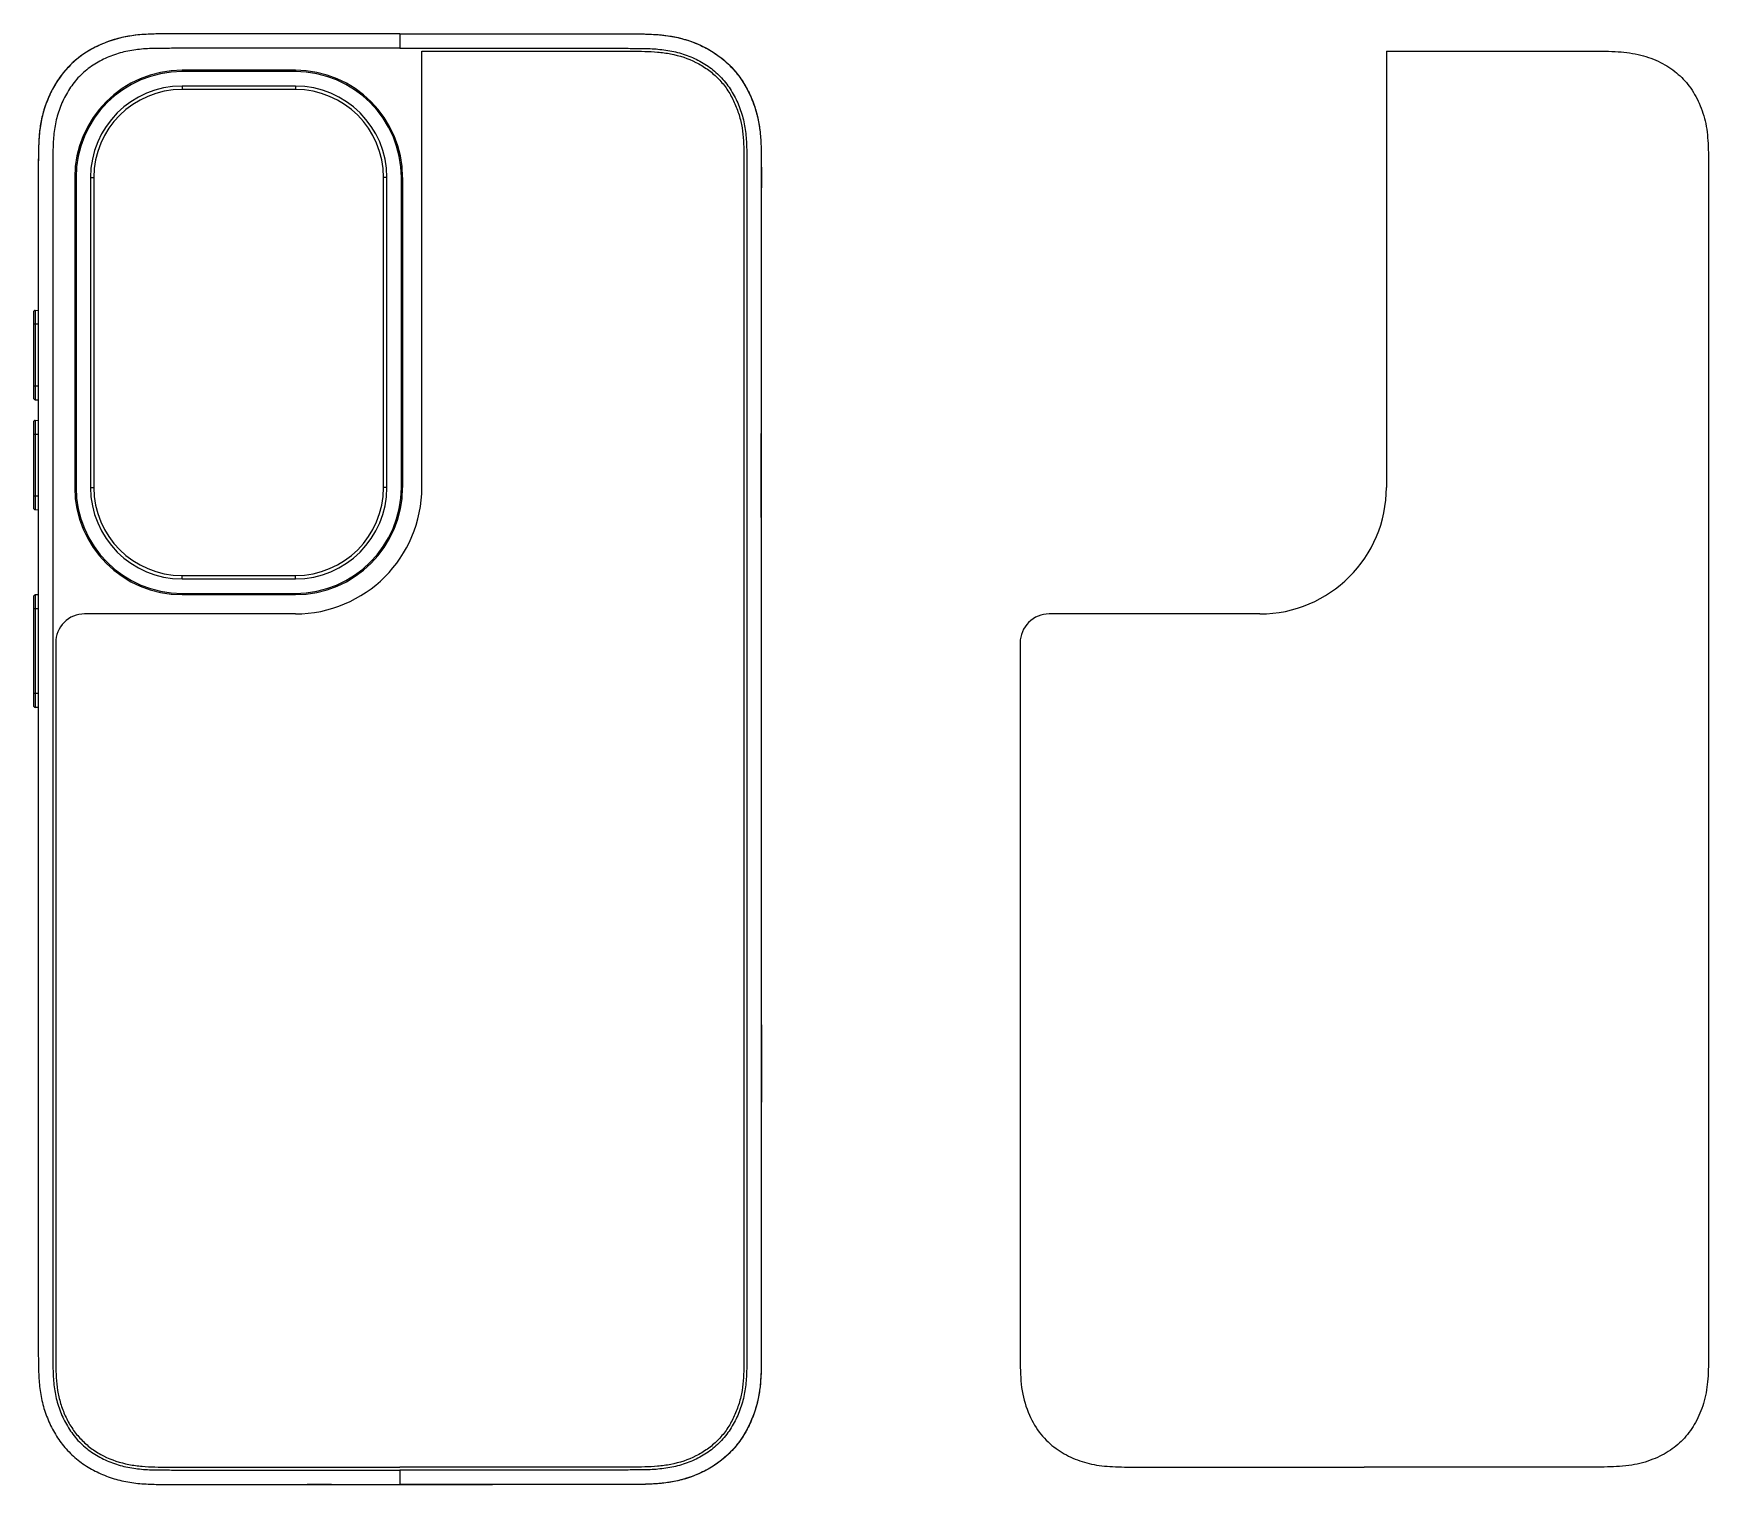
# Model space of a CAD drawing. Header units: millimetres. Extents: x 405 to 578, y 314 to 464.
import ezdxf

# ---------------------------------------------------------------- set-up
doc = ezdxf.new("R2010")
doc.units = ezdxf.units.MM
doc.header["$LTSCALE"] = 65.395
doc.layers.get('0').update_dxf_attribs({"linetype": 'CONTINUOUS'})

msp = doc.modelspace()

# ---------------------------------------------------------------- linework, layer by layer
at = {"color": 7, "linetype": 'Continuous'}
for p, q in [((433.7, 464.41), (430.1, 464.41)), ((442.75, 464.41), (433.7, 464.41)), ((442.75, 464.41), (442.75, 462.91)), ((445.05, 417.39), (445.05, 462.61)), ((420.17, 460.63), (420.17, 460.5)), ((431.92, 460.63), (420.17, 460.63)), ((431.92, 460.5), (420.17, 460.5)), ((431.92, 460.63), (431.92, 460.5)), ((420.17, 459), (420.17, 458.65)), ((431.92, 459), (420.17, 459)), ((431.92, 458.65), (420.17, 458.65)), ((431.92, 459), (431.92, 458.65)), ((409.05, 449.51), (409.05, 417.39)), ((409.05, 449.51), (409.18, 449.51)), ((409.18, 449.51), (409.18, 417.39)), ((410.68, 449.51), (410.68, 417.39)), ((410.68, 449.51), (411.04, 449.51)), ((411.04, 449.51), (411.04, 417.39)), ((441.06, 417.39), (441.06, 449.51)), ((441.41, 449.51), (441.06, 449.51)), ((441.41, 417.39), (441.41, 449.51)), ((442.91, 417.39), (442.91, 449.51)), ((443.05, 449.51), (442.91, 449.51)), ((443.05, 417.39), (443.05, 449.51)), ((405.27, 437.02), (405.27, 434.31)), ((404.77, 435.54), (404.77, 434.31)), ((404.77, 435.54), (404.77, 435.52)), ((404.77, 435.52), (404.77, 435.51)), ((404.77, 435.51), (404.77, 435.27)), ((404.77, 435.27), (404.77, 434.68)), ((404.77, 434.68), (404.77, 434.31)), ((405.27, 434.31), (404.77, 434.31)), ((404.77, 434.31), (404.77, 427.91)), ((404.77, 434.31), (404.77, 427.91)), ((404.96, 435.74), (405.27, 435.76)), ((404.96, 435.74), (404.96, 434.31)), ((404.96, 434.31), (404.96, 427.91)), ((405.27, 434.31), (405.27, 433.85)), ((405.27, 433.85), (405.27, 433.31)), ((405.27, 433.31), (405.27, 428.91)), ((404.77, 427.91), (405.27, 427.91)), ((404.77, 427.91), (404.77, 426.68)), ((404.77, 427.91), (404.77, 427.37)), ((404.77, 427.37), (404.77, 427.01)), ((404.96, 427.91), (404.96, 426.49)), ((405.27, 428.91), (405.27, 428.39)), ((405.27, 428.39), (405.27, 422.46)), ((404.77, 427.01), (404.77, 426.68)), ((404.96, 426.48), (405.27, 426.46)), ((404.77, 424.14), (404.77, 422.91)), ((404.77, 424.14), (404.77, 424.12)), ((404.77, 424.12), (404.77, 424.11)), ((404.77, 424.11), (404.77, 423.87)), ((404.77, 423.87), (404.77, 423.28)), ((404.96, 424.34), (405.27, 424.36)), ((404.96, 424.34), (404.96, 422.91)), ((404.77, 423.28), (404.77, 422.91)), ((404.77, 422.91), (405.27, 422.91)), ((404.77, 422.91), (404.77, 416.51)), ((404.77, 422.91), (404.77, 416.51)), ((404.96, 422.91), (404.96, 416.51)), ((405.27, 422.46), (405.27, 421.91)), ((480.23, 422.57), (480.23, 422.96)), ((480.23, 420.91), (480.23, 422.57)), ((405.27, 421.91), (405.27, 417.51)), ((480.23, 416.31), (480.23, 420.91)), ((405.27, 417.51), (405.27, 416.97)), ((405.27, 416.97), (405.27, 416.51)), ((409.05, 417.39), (409.18, 417.39)), ((410.68, 417.39), (411.04, 417.39)), ((441.41, 417.39), (441.06, 417.39)), ((443.05, 417.39), (442.91, 417.39)), ((404.77, 416.51), (405.27, 416.51)), ((404.77, 416.51), (404.77, 415.28)), ((404.77, 416.51), (404.77, 415.97)), ((404.77, 415.97), (404.77, 415.61)), ((404.77, 415.61), (404.77, 415.28)), ((404.96, 416.51), (404.96, 415.08)), ((404.96, 415.08), (405.27, 415.06)), ((405.27, 416.51), (405.27, 413.8)), ((480.23, 415.78), (480.23, 416.31)), ((480.23, 414.86), (480.23, 415.78)), ((405.27, 413.8), (405.27, 407.52)), ((480.23, 414.54), (480.23, 414.86)), ((480.23, 414.26), (480.23, 414.54)), ((420.17, 407.9), (420.17, 408.25)), ((420.17, 408.25), (431.92, 408.25)), ((431.92, 407.9), (431.92, 408.25)), ((405.27, 407.52), (405.27, 404.81)), ((420.17, 407.9), (431.92, 407.9)), ((420.17, 406.27), (420.17, 406.4)), ((420.17, 406.4), (431.92, 406.4)), ((431.92, 406.27), (431.92, 406.4)), ((404.77, 406.04), (404.77, 404.81)), ((404.77, 406.04), (404.77, 405.81)), ((404.77, 405.81), (404.77, 405.19)), ((404.77, 405.19), (404.77, 404.81)), ((405.27, 404.81), (404.77, 404.81)), ((404.77, 404.81), (404.77, 396.01)), ((404.77, 404.81), (404.77, 396.01)), ((405.27, 406.26), (404.96, 406.24)), ((404.96, 406.24), (404.96, 404.81)), ((404.96, 404.81), (404.96, 396.01)), ((405.27, 404.81), (405.27, 404.35)), ((420.17, 406.27), (431.92, 406.27)), ((405.27, 404.35), (405.27, 403.86)), ((405.27, 403.86), (405.27, 396.96)), ((431.92, 404.27), (410.07, 404.27)), ((405.27, 396.01), (404.77, 396.01)), ((404.77, 396.01), (404.77, 394.78)), ((404.77, 396.01), (404.77, 395.64)), ((404.96, 396.01), (404.96, 394.58)), ((405.27, 396.96), (405.27, 396.47)), ((405.27, 396.47), (405.27, 396.01)), ((405.27, 396.01), (405.27, 393.3)), ((404.77, 395.64), (404.77, 395.05)), ((404.77, 395.05), (404.77, 394.81)), ((404.77, 394.81), (404.77, 394.78)), ((405.27, 394.56), (404.96, 394.58)), ((442.75, 315.51), (442.75, 314.01)), ((418.85, 314.01), (418.99, 314.01)), ((418.99, 314.01), (420.68, 314.01)), ((428.68, 314.01), (430.37, 314.01)), ((430.37, 314.01), (433.15, 314.01)), ((433.14, 314.01), (435.3, 314.01)), ((435.66, 314.01), (433.15, 314.01)), ((435.3, 314.01), (437.03, 314.01)), ((435.66, 314.01), (435.73, 314.01)), ((437.03, 314.01), (442.75, 314.01)), ((442.75, 314.01), (448.47, 314.01)), ((448.47, 314.01), (450.2, 314.01)), ((449.76, 314.01), (449.83, 314.01)), ((452.36, 314.01), (449.84, 314.01)), ((450.2, 314.01), (452.36, 314.01)), ((452.36, 314.01), (452.36, 314.01))]:
    msp.add_line(p, q, dxfattribs=at)
at = {"color": 2, "linetype": 'Continuous'}
for p, q in [((545.05, 462.61), (545.05, 417.39)), ((531.92, 404.27), (510.07, 404.27))]:
    msp.add_line(p, q, dxfattribs=at)
at = {"color": 7, "linetype": 'Continuous'}
for centre, radius, start, end in [((420.17, 449.51), 11.12, 90, 180), ((420.17, 449.51), 10.99, 90, 180), ((431.92, 449.51), 11.12, 0, 90), ((431.92, 449.51), 10.99, 0, 90), ((420.17, 449.51), 9.49, 90, 180), ((420.17, 449.51), 9.14, 90, 180), ((431.92, 449.51), 9.49, 0, 90), ((431.92, 449.51), 9.14, 0, 90), ((404.97, 435.54), 0.2, 93, 180.0057), ((404.97, 426.68), 0.2, 180.0164, 267.0009), ((404.97, 424.14), 0.2, 93, 179.9983), ((420.17, 417.39), 11.12, 180, 270), ((420.17, 417.39), 10.99, 180, 270), ((420.17, 417.39), 9.49, 180, 270), ((420.17, 417.39), 9.14, 180, 270), ((431.92, 417.39), 13.12, 270, 360), ((431.92, 417.39), 11.12, 270, 360), ((431.92, 417.39), 10.99, 270, 360), ((431.92, 417.39), 9.49, 270, 360), ((431.92, 417.39), 9.14, 270, 360), ((404.97, 415.28), 0.2, 180.0172, 267.0009), ((404.97, 406.04), 0.2, 93.0001, 180.0017), ((410.07, 401.27), 3, 90, 180.0001), ((404.97, 394.78), 0.2, 180.0185, 267.001)]:
    msp.add_arc(centre, radius, start, end, dxfattribs=at)
at = {"color": 2, "linetype": 'Continuous'}
for centre, radius, start, end in [((531.92, 417.39), 13.12, 270, 360), ((510.07, 401.27), 3, 90, 180.0011)]:
    msp.add_arc(centre, radius, start, end, dxfattribs=at)
at = {"color": 7, "linetype": 'Continuous'}
for points, knots in [([(419.61, 464.41), (417.71, 464.42), (413.87, 464.48), (409.36, 462.28), (406.95, 459.29), (405.97, 457.09), (405.51, 455.24), (405.33, 453.82), (405.28, 452.39), (405.27, 451.43), (405.27, 450.96)], [0, 0, 0, 0, 0.250293, 0.498887, 0.624004, 0.749193, 0.811899, 0.874603, 0.937302, 1, 1, 1, 1]), ([(442.75, 464.41), (440.51, 464.41), (437.14, 464.41), (432.65, 464.41), (429.28, 464.41), (425.91, 464.41), (422.54, 464.41), (419.74, 464.41), (417.49, 464.41), (415.81, 464.34), (414.13, 464.11), (412.51, 463.65), (410.96, 462.96), (409.53, 462.05), (408.27, 460.92), (407.23, 459.59), (406.42, 458.11), (405.82, 456.53), (405.44, 454.88), (405.3, 453.2), (405.27, 451.52), (405.27, 449.27), (405.27, 446.47), (405.27, 441.98), (405.27, 436.36), (405.27, 429.63), (405.27, 422.89), (405.27, 416.15), (405.27, 409.42), (405.27, 400.44), (405.27, 389.21), (405.27, 377.98), (405.27, 369), (405.27, 362.27), (405.27, 355.53), (405.27, 348.79), (405.27, 342.06), (405.27, 336.45), (405.27, 331.95), (405.27, 329.15), (405.27, 326.9), (405.3, 325.22), (405.44, 323.54), (405.82, 321.89), (406.42, 320.31), (407.23, 318.83), (408.27, 317.5), (409.53, 316.37), (410.96, 315.46), (412.51, 314.77), (414.13, 314.31), (415.81, 314.08), (417.49, 314.01), (419.74, 314.01), (422.54, 314.01), (425.91, 314.01), (429.28, 314.01), (432.65, 314.01), (437.14, 314.01), (440.51, 314.01), (442.75, 314.01)], [0, 0, 0, 0, 0.031249, 0.046873, 0.062497, 0.078122, 0.093746, 0.109371, 0.117183, 0.124994, 0.132806, 0.140637, 0.148463, 0.156272, 0.164083, 0.171894, 0.179705, 0.187516, 0.195326, 0.203137, 0.210949, 0.218761, 0.234386, 0.25001, 0.281259, 0.312508, 0.343756, 0.375005, 0.406254, 0.437503, 0.5, 0.562497, 0.593746, 0.624995, 0.656244, 0.687492, 0.718741, 0.74999, 0.765614, 0.781239, 0.789051, 0.796863, 0.804674, 0.812484, 0.820295, 0.828106, 0.835917, 0.843728, 0.851537, 0.859363, 0.867194, 0.875006, 0.882817, 0.890629, 0.906254, 0.921878, 0.937503, 0.953127, 0.968751, 1, 1, 1, 1]), ([(430.1, 464.41), (428.35, 464.41), (424.86, 464.41), (421.36, 464.41), (419.61, 464.41)], [0, 0, 0, 0, 0.5, 1, 1, 1, 1]), ([(442.75, 464.41), (446.63, 464.41), (452.45, 464.41), (460.2, 464.41), (464.08, 464.41), (466.02, 464.41)], [0, 0, 0, 0, 0.5, 0.75, 1, 1, 1, 1]), ([(442.75, 464.41), (445, 464.41), (448.36, 464.41), (452.86, 464.41), (456.22, 464.41), (459.59, 464.41), (462.96, 464.41), (465.77, 464.41), (468.01, 464.41), (469.69, 464.34), (471.37, 464.11), (473, 463.65), (474.54, 462.96), (475.97, 462.05), (477.23, 460.92), (478.27, 459.59), (479.09, 458.11), (479.68, 456.53), (480.06, 454.88), (480.21, 453.2), (480.23, 451.52), (480.23, 449.27), (480.23, 446.47), (480.23, 441.98), (480.23, 436.36), (480.23, 429.63), (480.23, 422.89), (480.23, 416.15), (480.23, 409.42), (480.23, 400.44), (480.23, 389.21), (480.23, 377.98), (480.23, 369), (480.23, 362.27), (480.23, 355.53), (480.23, 348.79), (480.23, 342.06), (480.23, 336.45), (480.23, 331.95), (480.23, 329.15), (480.23, 326.9), (480.21, 325.22), (480.06, 323.54), (479.68, 321.89), (479.09, 320.31), (478.27, 318.83), (477.23, 317.5), (475.97, 316.37), (474.54, 315.46), (473, 314.77), (471.37, 314.31), (469.69, 314.08), (468.01, 314.01), (465.77, 314.01), (462.96, 314.01), (459.59, 314.01), (456.22, 314.01), (452.86, 314.01), (448.36, 314.01), (445, 314.01), (442.75, 314.01)], [0, 0, 0, 0, 0.031249, 0.046873, 0.062497, 0.078122, 0.093746, 0.109371, 0.117183, 0.124994, 0.132806, 0.140637, 0.148463, 0.156272, 0.164083, 0.171894, 0.179705, 0.187516, 0.195326, 0.203137, 0.210949, 0.218761, 0.234386, 0.25001, 0.281259, 0.312508, 0.343756, 0.375005, 0.406254, 0.437503, 0.5, 0.562497, 0.593746, 0.624995, 0.656244, 0.687492, 0.718741, 0.74999, 0.765614, 0.781239, 0.789051, 0.796863, 0.804674, 0.812484, 0.820295, 0.828106, 0.835917, 0.843728, 0.851537, 0.859363, 0.867194, 0.875006, 0.882817, 0.890629, 0.906254, 0.921878, 0.937503, 0.953127, 0.968751, 1, 1, 1, 1]), ([(466.02, 464.41), (467.89, 464.42), (470.74, 464.44), (474.29, 463.18), (476.65, 461.61), (478.47, 459.43), (479.45, 457.29), (479.94, 455.48), (480.21, 453.63), (480.22, 452.23), (480.23, 451.29)], [0, 0, 0, 0, 0.249775, 0.375027, 0.499927, 0.624799, 0.749737, 0.812318, 0.874892, 1, 1, 1, 1]), ([(442.75, 462.91), (440.55, 462.91), (437.26, 462.91), (432.87, 462.91), (429.57, 462.91), (426.28, 462.91), (422.98, 462.91), (420.24, 462.91), (418.04, 462.91), (416.39, 462.88), (414.75, 462.7), (413.15, 462.29), (411.64, 461.63), (410.25, 460.72), (409.07, 459.56), (408.14, 458.19), (407.45, 456.69), (407, 455.1), (406.81, 453.46), (406.77, 451.81), (406.77, 450.17), (406.77, 447.97), (406.77, 445.22), (406.77, 441.93), (406.77, 438.63), (406.77, 434.24), (406.77, 428.75), (406.77, 422.16), (406.77, 415.57), (406.77, 408.98), (406.77, 400.19), (406.77, 389.21), (406.77, 378.23), (406.77, 369.44), (406.77, 362.85), (406.77, 356.26), (406.77, 349.67), (406.77, 344.18), (406.77, 339.79), (406.77, 336.49), (406.77, 333.2), (406.77, 330.45), (406.77, 328.26), (406.77, 326.61), (406.81, 324.96), (407, 323.32), (407.45, 321.73), (408.14, 320.23), (409.07, 318.86), (410.25, 317.7), (411.64, 316.79), (413.15, 316.13), (414.75, 315.72), (416.39, 315.54), (418.04, 315.51), (420.24, 315.51), (422.98, 315.51), (426.28, 315.51), (429.57, 315.51), (432.87, 315.51), (437.26, 315.51), (440.55, 315.51), (442.75, 315.51)], [0, 0, 0, 0, 0.031254, 0.046881, 0.062508, 0.078135, 0.093762, 0.109389, 0.117202, 0.125015, 0.132824, 0.140631, 0.148438, 0.156243, 0.164046, 0.171852, 0.179658, 0.187465, 0.195273, 0.203086, 0.210899, 0.218713, 0.23434, 0.249967, 0.265593, 0.28122, 0.312474, 0.343728, 0.374982, 0.406236, 0.43749, 0.499998, 0.562505, 0.593759, 0.625013, 0.656267, 0.687521, 0.718775, 0.734402, 0.750029, 0.765656, 0.781283, 0.789096, 0.796909, 0.804722, 0.812531, 0.820338, 0.828145, 0.835952, 0.843756, 0.851562, 0.859368, 0.867175, 0.874985, 0.882798, 0.890611, 0.906238, 0.921865, 0.937492, 0.953119, 0.968746, 1, 1, 1, 1]), ([(442.75, 462.91), (444.95, 462.91), (448.24, 462.91), (452.64, 462.91), (455.93, 462.91), (459.23, 462.91), (462.52, 462.91), (465.27, 462.91), (467.46, 462.91), (469.11, 462.88), (470.75, 462.7), (472.35, 462.29), (473.87, 461.63), (475.25, 460.72), (476.43, 459.56), (477.37, 458.19), (478.05, 456.69), (478.5, 455.1), (478.7, 453.46), (478.73, 451.81), (478.73, 450.17), (478.73, 447.97), (478.73, 445.22), (478.73, 441.93), (478.73, 438.63), (478.73, 434.24), (478.73, 428.75), (478.73, 422.16), (478.73, 415.57), (478.73, 408.98), (478.73, 400.19), (478.73, 389.21), (478.73, 378.23), (478.73, 369.44), (478.73, 362.85), (478.73, 356.26), (478.73, 349.67), (478.73, 344.18), (478.73, 339.79), (478.73, 336.49), (478.73, 333.2), (478.73, 330.45), (478.73, 328.26), (478.73, 326.61), (478.7, 324.96), (478.5, 323.32), (478.05, 321.73), (477.37, 320.23), (476.43, 318.86), (475.25, 317.7), (473.87, 316.79), (472.35, 316.13), (470.75, 315.72), (469.11, 315.54), (467.46, 315.51), (465.27, 315.51), (462.52, 315.51), (459.23, 315.51), (455.93, 315.51), (452.64, 315.51), (448.24, 315.51), (444.95, 315.51), (442.75, 315.51)], [0, 0, 0, 0, 0.031254, 0.046881, 0.062508, 0.078135, 0.093762, 0.109389, 0.117202, 0.125015, 0.132824, 0.140631, 0.148438, 0.156243, 0.164046, 0.171852, 0.179658, 0.187465, 0.195273, 0.203086, 0.210899, 0.218713, 0.23434, 0.249967, 0.265593, 0.28122, 0.312474, 0.343728, 0.374982, 0.406236, 0.43749, 0.499998, 0.562505, 0.593759, 0.625013, 0.656267, 0.687521, 0.718775, 0.734402, 0.750029, 0.765656, 0.781283, 0.789096, 0.796909, 0.804722, 0.812531, 0.820338, 0.828145, 0.835952, 0.843756, 0.851562, 0.859368, 0.867175, 0.874985, 0.882798, 0.890611, 0.906238, 0.921865, 0.937492, 0.953119, 0.968746, 1, 1, 1, 1]), ([(445.05, 462.61), (445.11, 462.61), (448.14, 462.61), (453.06, 462.61), (458.86, 462.61), (462.64, 462.61), (465.45, 462.61), (467.76, 462.62), (469.53, 462.54), (471.32, 462.3), (473.09, 461.71), (474.67, 460.76), (475.72, 459.88), (476.6, 458.83), (477.31, 457.64), (477.84, 456.35), (478.2, 455.02), (478.37, 453.71), (478.42, 452.36), (478.43, 451), (478.43, 447.59), (478.43, 442.1), (478.43, 432.03), (478.43, 419.43), (478.43, 404.32), (478.43, 389.21), (478.43, 374.1), (478.43, 358.99), (478.43, 346.39), (478.43, 336.32), (478.43, 330.83), (478.43, 327.42), (478.42, 326.06), (478.37, 324.71), (478.2, 323.4), (477.84, 322.07), (477.31, 320.78), (476.6, 319.59), (475.72, 318.54), (474.67, 317.66), (473.09, 316.71), (471.32, 316.12), (469.53, 315.88), (467.76, 315.8), (465.45, 315.82), (462.64, 315.81), (458.86, 315.81), (452.22, 315.81), (446.54, 315.81), (442.75, 315.81)], [0, 0, 0, 0, 0.000938, 0.042558, 0.069214, 0.082551, 0.095851, 0.108504, 0.115235, 0.122634, 0.137913, 0.145663, 0.153529, 0.161401, 0.169158, 0.176818, 0.184414, 0.191739, 0.198526, 0.204907, 0.211167, 0.246588, 0.282025, 0.352889, 0.423755, 0.494621, 0.565486, 0.636352, 0.707217, 0.742653, 0.778074, 0.784334, 0.790716, 0.797502, 0.804828, 0.812423, 0.820084, 0.82784, 0.835712, 0.843579, 0.851328, 0.866607, 0.874006, 0.880738, 0.893391, 0.90669, 0.920028, 0.946683, 1, 1, 1, 1]), ([(405.27, 450.96), (405.27, 449.79), (405.27, 447.47), (405.27, 442.83), (405.27, 439.35), (405.27, 437.02)], [0, 0, 0, 0, 0.250001, 0.5, 1, 1, 1, 1]), ([(480.23, 451.29), (480.24, 450.11), (480.23, 447.75), (480.23, 443.03), (480.23, 434.77), (480.23, 427.68), (480.23, 422.96)], [0, 0, 0, 0, 0.125, 0.25, 0.5, 1, 1, 1, 1]), ([(407.07, 401.27), (407.07, 397.25), (407.07, 388.19), (407.07, 374.1), (407.07, 358.99), (407.07, 346.39), (407.07, 336.32), (407.08, 330.83), (407.07, 327.42), (407.08, 326.06), (407.13, 324.71), (407.31, 323.4), (407.66, 322.07), (408.19, 320.78), (408.91, 319.59), (409.79, 318.54), (410.83, 317.66), (412.41, 316.71), (414.18, 316.12), (415.98, 315.88), (417.74, 315.8), (420.05, 315.82), (422.86, 315.81), (426.64, 315.81), (433.28, 315.81), (438.96, 315.81), (442.75, 315.81)], [0, 0, 0, 0, 0.100606, 0.226721, 0.352837, 0.478951, 0.542014, 0.605052, 0.616193, 0.627549, 0.639627, 0.652663, 0.666181, 0.679814, 0.693617, 0.707627, 0.721627, 0.735418, 0.762609, 0.775776, 0.787756, 0.810274, 0.833942, 0.857678, 0.905115, 1, 1, 1, 1]), ([(480.23, 328), (480.23, 327.53), (480.23, 326.59), (480.2, 325.19), (480.08, 323.78), (479.73, 321.94), (478.88, 319.73), (477.26, 317.4), (475.02, 315.63), (472.85, 314.7), (471.02, 314.26), (469.15, 314.02), (467.75, 314.01), (466.81, 314.01)], [0, 0, 0, 0, 0.062534, 0.125072, 0.187611, 0.250148, 0.375031, 0.49986, 0.624653, 0.749743, 0.812417, 0.874952, 1, 1, 1, 1]), ([(466.81, 314.01), (466.21, 314.01), (465, 314.01), (462.59, 314.01), (458.38, 314.01), (454.77, 314.01), (452.36, 314.01)], [0, 0, 0, 0, 0.125002, 0.250002, 0.500001, 1, 1, 1, 1])]:
    msp.add_open_spline(points, degree=3, knots=knots, dxfattribs=at)
at = {"color": 2, "linetype": 'Continuous'}
for points, knots in [([(545.05, 462.61), (546.47, 462.61), (549.23, 462.61), (553.2, 462.61), (556.88, 462.61), (560.29, 462.61), (563.44, 462.61), (566.34, 462.61), (568.99, 462.62), (571.38, 462.31), (573.44, 461.54), (575.16, 460.44), (576.53, 458.99), (577.56, 457.19), (578.25, 455.07), (578.44, 452.66), (578.43, 450.04), (578.43, 447.19), (578.43, 444.09), (578.43, 440.74), (578.43, 437.11), (578.43, 433.2), (578.43, 428.97), (578.43, 424.4), (578.43, 419.47), (578.43, 414.15), (578.43, 408.41), (578.43, 402.22), (578.43, 395.55), (578.43, 388.34), (578.43, 380.67), (578.43, 373), (578.43, 365.82), (578.43, 359.44), (578.43, 353.79), (578.43, 348.74), (578.43, 344.22), (578.43, 340.13), (578.43, 336.44), (578.43, 333.09), (578.43, 330.03), (578.43, 327.26), (578.42, 324.73), (578.01, 322.43), (577.18, 320.45), (576.01, 318.78), (574.49, 317.48), (572.63, 316.52), (570.41, 315.92), (567.87, 315.8), (565.1, 315.82), (562.06, 315.81), (558.75, 315.81), (555.18, 315.81), (551.31, 315.81), (547.14, 315.81), (544.25, 315.81), (542.75, 315.81)], [0, 0, 0, 0, 0.020658, 0.039778, 0.057468, 0.073837, 0.088994, 0.102991, 0.115765, 0.127235, 0.137696, 0.147248, 0.156465, 0.166283, 0.176935, 0.188392, 0.201049, 0.214812, 0.229702, 0.24582, 0.263248, 0.28208, 0.302417, 0.324373, 0.348071, 0.373649, 0.401245, 0.431003, 0.463122, 0.497709, 0.535217, 0.573893, 0.608563, 0.639037, 0.666077, 0.690239, 0.71194, 0.731516, 0.749237, 0.765327, 0.77997, 0.793337, 0.805459, 0.816476, 0.826817, 0.836349, 0.845571, 0.855449, 0.866417, 0.878541, 0.891949, 0.906575, 0.922481, 0.939688, 0.958265, 0.978329, 1, 1, 1, 1]), ([(507.07, 401.27), (507.07, 398.5), (507.07, 393.18), (507.07, 385.48), (507.07, 378.33), (507.07, 371.69), (507.07, 365.53), (507.07, 359.81), (507.07, 354.51), (507.07, 349.58), (507.07, 345.02), (507.07, 340.79), (507.07, 336.84), (507.07, 333.15), (507.08, 329.73), (507.06, 326.61), (507.15, 323.76), (507.9, 321.25), (509.11, 319.2), (510.7, 317.69), (512.52, 316.68), (514.5, 316.04), (516.75, 315.81), (519.24, 315.81), (521.96, 315.81), (524.84, 315.81), (527.92, 315.81), (531.26, 315.81), (534.86, 315.81), (538.72, 315.81), (541.38, 315.81), (542.75, 315.81)], [0, 0, 0, 0, 0.070818, 0.13655, 0.197553, 0.254175, 0.306722, 0.355497, 0.400784, 0.442798, 0.481715, 0.517785, 0.551367, 0.583011, 0.61239, 0.638968, 0.663063, 0.685287, 0.705191, 0.723589, 0.740798, 0.758066, 0.776709, 0.798449, 0.82206, 0.846213, 0.872509, 0.901032, 0.931779, 0.964759, 1, 1, 1, 1])]:
    msp.add_open_spline(points, degree=3, knots=knots, dxfattribs=at)
at = {"color": 7, "linetype": 'Continuous'}
for points in [[(480.23, 414.26), (480.23, 385.51), (480.24, 356.75), (480.23, 328)], [(405.27, 393.3), (405.27, 371.54), (405.27, 349.78), (405.27, 328.02)], [(420.68, 314.01), (423.35, 314.01), (426.01, 314.01), (428.68, 314.01)]]:
    msp.add_open_spline(points, degree=3, dxfattribs=at)

doc.saveas('drawing.dxf')
